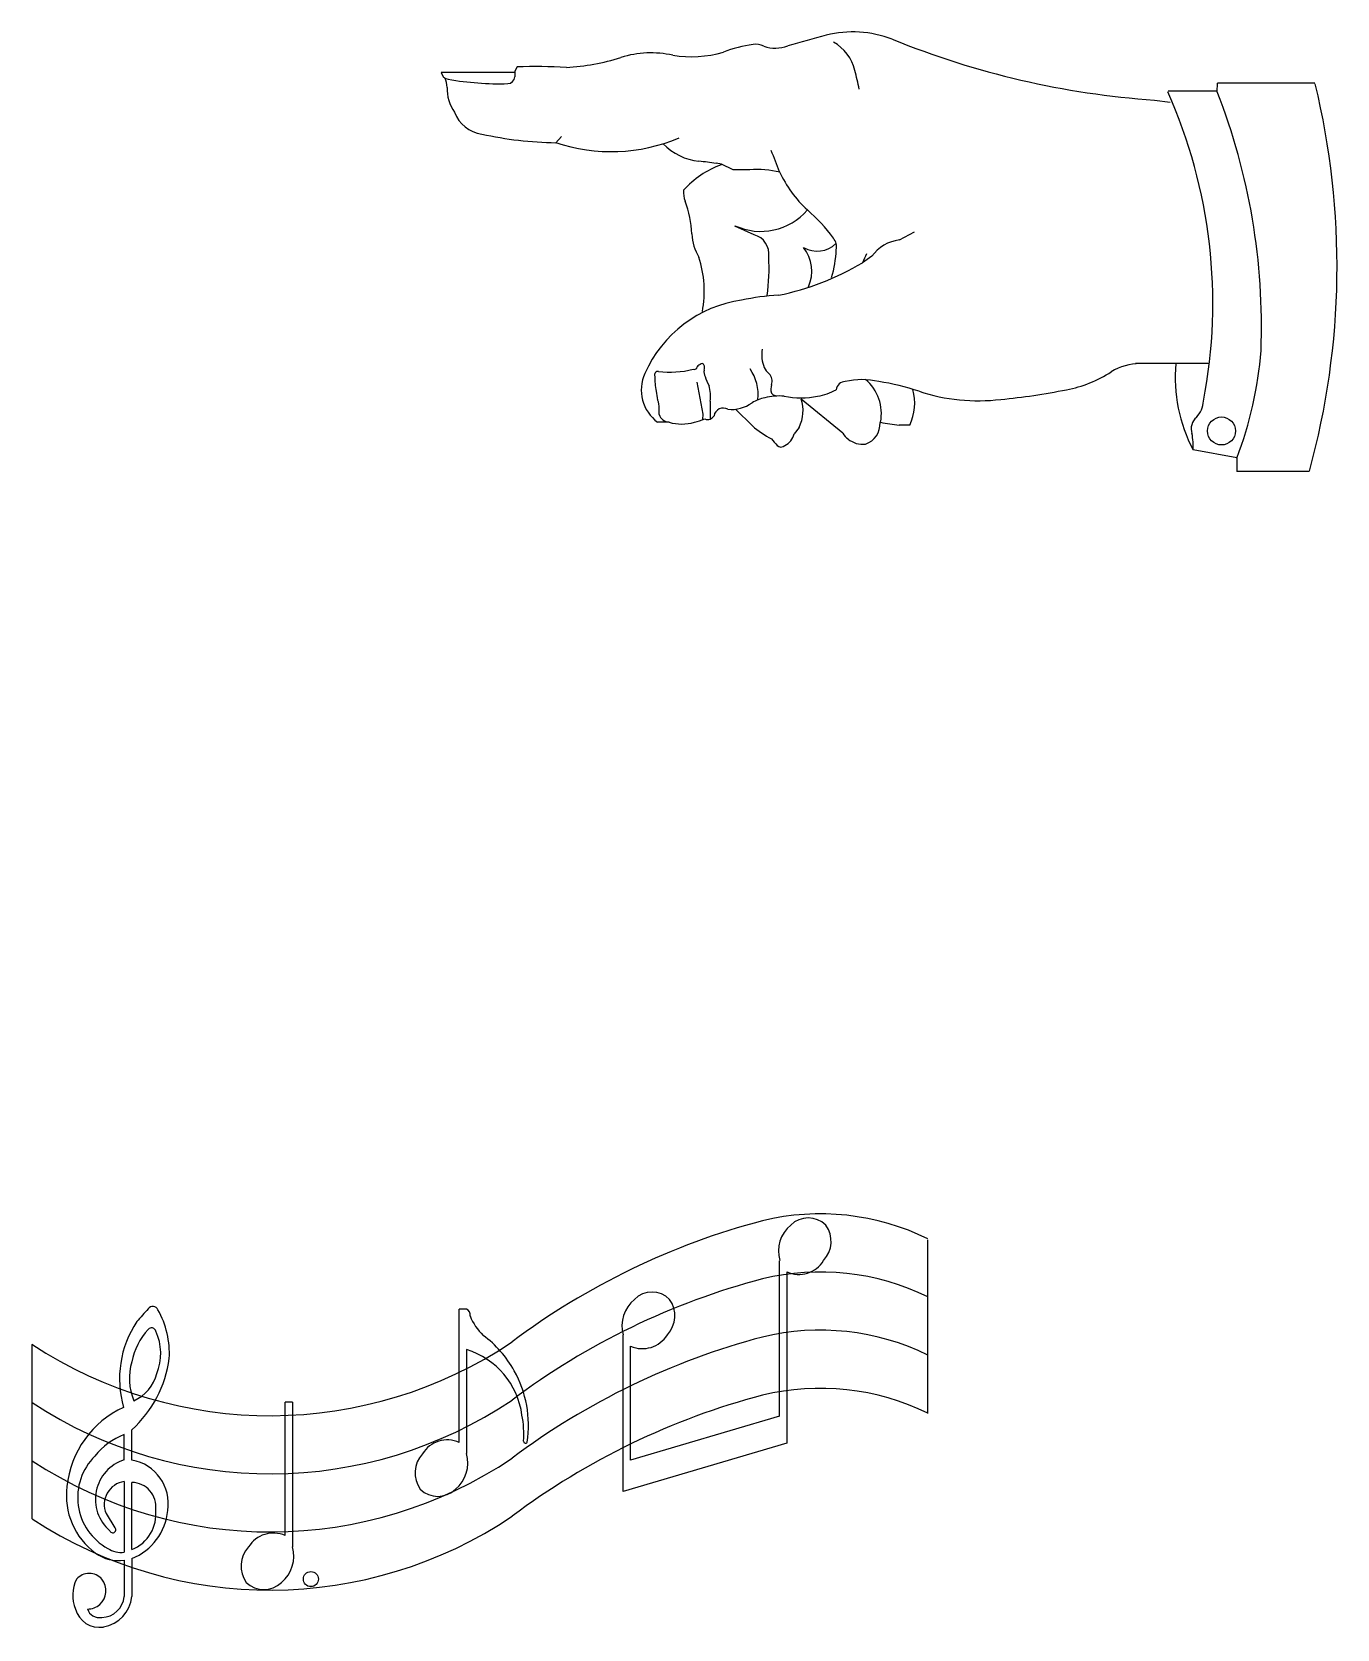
# Model space of a CAD drawing. Extents: x 9.8 to 83.8, y 10.2 to 100.7.
import ezdxf

# ---------------------------------------------------------------- set-up
doc = ezdxf.new("R2010")
doc.units = 0
doc.header["$LTSCALE"] = 20
doc.layers.add('1', color=7, linetype='CONTINUOUS')
doc.layers.add('10', color=7, linetype='CONTINUOUS')

# ---------------------------------------------------------------- blocks, each defined once
blk = doc.blocks.new('SKETCH-G1')
at = {"layer": '10', "color": 7}
for p, q in [((60.6, 22.428), (60.6, 32.263)), ((52.189, 22.269), (52.189, 31.078)), ((52.606, 30.443), (52.606, 20.741)), ((34.46, 28.34), (34.044, 28.34)), ((34.044, 20.782), (34.044, 28.34)), ((9.845, 16.46), (9.845, 26.332)), ((43.334, 17.999), (43.334, 26.873)), ((43.751, 19.774), (43.751, 26.238)), ((34.46, 26.037), (34.46, 20.147)), ((24.601, 23.061), (24.185, 23.061)), ((24.185, 15.503), (24.185, 23.061)), ((24.601, 23.061), (24.601, 14.868)), ((52.189, 22.269), (43.751, 19.774)), ((15.062, 19.803), (15.062, 21.224)), ((15.499, 19.78), (15.499, 21.501)), ((52.606, 20.741), (43.334, 17.999)), ((15.062, 18.566), (15.062, 14.559)), ((15.499, 14.714), (15.499, 18.517)), ((14.032, 16.749), (14.534, 15.954)), ((15.062, 14.113), (15.062, 12.055)), ((15.499, 14.208), (15.499, 12.055))]:
    blk.add_line(p, q, dxfattribs=at)
blk.add_circle((25.636, 13.043), 0.427, dxfattribs=at)
for centre, radius, start, end in [((54.491, 19.837), 13.893, 63.91314, 103.60206), ((53.82, 32.067), 1.43, 45.81158, 134.18859), ((61.735, -6.484), 41.189, 104.78501, 126.84236), ((54.034, 31.617), 1.909, 129.37445, 196.16958), ((53.515, 32.167), 1.597, 317.35742, 35.43757), ((53.28, 31.959), 1.66, 246.03177, 328.19302), ((61.735, -9.778), 41.189, 104.78502, 126.84236), ((54.491, 16.543), 13.894, 63.91358, 103.60193), ((44.965, 27.862), 1.431, 45.81264, 134.18754), ((25.519, 19.559), 12.649, 135.97173, 140.38748), ((16.68, 28.17), 0.313, 23.1461, 144.8061), ((12.58, 25.814), 5.04, 356.84561, 29.46094), ((34.264, 27.993), 0.398, 352.91232, 60.46441), ((45.212, 27.39), 1.948, 129.71752, 195.38125), ((44.661, 27.962), 1.597, 317.35327, 35.44103), ((20.606, 24.39), 5.814, 146.20148, 196.18264), ((19.401, 24.519), 4.005, 138.23183, 168.05022), ((16.604, 27.022), 0.252, 13.43373, 138.97997), ((37.703, 29.196), 3.292, 202.34568, 225.60531), ((54.491, 13.249), 13.894, 63.91358, 103.60193), ((23.331, 46.86), 24.562, 236.65794, 303.92017), ((14.132, 25.817), 2.996, 337.82318, 24.94), ((31.792, 21.915), 6.108, 28.62158, 53.79342), ((61.735, -13.072), 41.189, 104.78501, 126.84236), ((44.425, 27.755), 1.66, 246.04522, 328.18944), ((18.711, 24.416), 3.361, 163.8862, 202.17565), ((10.949, 26.455), 6.726, 312.57208, 352.15674), ((33.127, 21.727), 4.512, 7.72472, 72.81944), ((14.654, 25.275), 2.328, 293.92651, 345.336), ((31.702, 21.759), 6.263, 351.21202, 29.47945), ((54.491, 9.955), 13.894, 63.91358, 103.60193), ((23.331, 43.567), 24.562, 236.69679, 303.92017), ((17.312, 17.743), 5.523, 114.49357, 174.32093), ((61.735, -16.366), 41.189, 104.78502, 126.84236), ((32.016, 21.256), 5.685, 355.88717, 10.91808), ((16.374, 17.679), 3.78, 110.31271, 141.9023), ((33.37, 19.265), 1.66, 66.03185, 148.19311), ((37.793, 20.841), 0.107, 176.08972, 338.26908), ((15.725, 17.666), 3.303, 134.75208, 241.13051), ((33.134, 19.058), 1.597, 137.34771, 215.44732), ((32.582, 19.63), 1.948, 309.71889, 15.38298), ((23.331, 40.273), 24.562, 236.69682, 303.92017), ((15.786, 17.559), 2.358, 107.89797, 229.12819), ((15.058, 17.322), 2.497, 350.84051, 79.81622), ((15.813, 17.767), 4.031, 172.54091, 233.79841), ((15.241, 17.264), 1.315, 97.85202, 203.06885), ((15.479, 17.139), 1.378, 353.1222, 89.1671), ((32.83, 19.157), 1.43, 225.81148, 314.18846), ((23.331, 36.979), 24.562, 236.69682, 303.92017), ((14.689, 16.729), 2.172, 291.8924, 6.47165), ((14.286, 17.223), 3.25, 291.91119, 354.73702), ((14.407, 15.836), 0.174, 200.10191, 42.74178), ((23.511, 13.986), 1.66, 66.04521, 148.18946), ((14.735, 16.298), 2.209, 233.85377, 278.50061), ((14.898, 15.98), 1.431, 237.53843, 276.57769), ((23.275, 13.779), 1.597, 137.3509, 215.44895), ((22.724, 14.351), 1.947, 309.70252, 15.39618), ((14.154, 12.115), 2.015, 152.931, 202.50012), ((13.079, 12.414), 0.949, 40.63867, 139.36132), ((12.953, 12.381), 1.067, 312.78387, 37.55938), ((22.971, 13.879), 1.43, 225.81004, 314.18993), ((13.759, 12.18), 1.309, 271.16733, 354.50534), ((13.546, 12.263), 1.964, 279.79061, 353.91999), ((13.652, 11.72), 1.411, 195.47481, 279.26884), ((12.991, 12.414), 1.067, 269.36837, 310.0892), ((13.644, 11.553), 0.696, 197.17614, 281.76287)]:
    blk.add_arc(centre, radius, start, end, dxfattribs=at)

msp = doc.modelspace()

# ---------------------------------------------------------------- linework, layer by layer
at = {"layer": '10', "color": 7}
for p, q in [((37.19, 98.387), (33.017, 98.387)), ((76.995, 97.283), (77.016, 97.776)), ((82.53, 97.776), (77.016, 97.776)), ((73.443, 96.818), (74.316, 96.712)), ((77.016, 97.318), (74.206, 97.318)), ((39.838, 94.756), (39.513, 94.403)), ((48.909, 93.195), (48.597, 93.238)), ((49.562, 92.875), (48.909, 93.195)), ((50.505, 92.875), (49.562, 92.875)), ((50.754, 89.196), (49.665, 89.683)), ((58.984, 88.896), (59.833, 89.356)), ((57.418, 87.974), (56.896, 87.605)), ((76.476, 81.896), (72.368, 81.896)), ((76.473, 81.891), (72.623, 81.891)), ((47.506, 80.846), (47.843, 79.024)), ((48.268, 79.77), (48.268, 78.776)), ((55.785, 77.952), (53.423, 79.887)), ((45.366, 79.003), (45.366, 79.355)), ((47.843, 79.024), (47.828, 78.734)), ((50.654, 78.364), (49.692, 79.311)), ((45.933, 78.572), (45.28, 78.572)), ((53.307, 78.281), (53.015, 77.911)), ((59.575, 78.405), (58.962, 78.405)), ((78.098, 76.551), (75.628, 77.007)), ((78.098, 76.551), (78.098, 75.788)), ((78.098, 76.551), (78.098, 75.788)), ((82.206, 75.788), (78.098, 75.788))]:
    msp.add_line(p, q, dxfattribs=at)
msp.add_circle((77.233, 78.078), 0.793, dxfattribs=at)
for centre, radius, start, end in [((193.875, -407.481), 526.666, 105.30726, 105.55231), ((56.332, 94.354), 6.327, 69.30245, 103.66857), ((47.167, 106.081), 6.803, 261.31394, 285.71424), ((51.613, 93.019), 7.014, 97.5279, 111.78874), ((50.823, 98.954), 1.027, 62.75471, 97.2176), ((51.932, 101.725), 1.965, 251.01929, 291.9222), ((53.987, 97.876), 2.557, 14.20245, 60.44709), ((76.813, 145.078), 48.378, 247.84426, 266.00579), ((37.972, 98.263), 0.789, 146.06241, 188.9937), ((38.34, 68.997), 29.724, 86.58237, 91.97281), ((39.341, 111.675), 13.03, 273.39556, 287.2621), ((44.898, 93.959), 5.538, 77.04112, 107.7768), ((33.469, 98.445), 0.448, 187.48443, 264.20114), ((31.892, 97.476), 1.459, 2.54181, 24.00756), ((36.328, 114.532), 16.786, 260.03593, 271.58627), ((36.777, 98.168), 0.416, 272.17375, 356.14079), ((-9.487, 82.746), 67.809, 12.52094, 13.43701), ((40.044, 87.405), 43.738, 344.62274, 13.67294), ((35.781, 97.503), 2.432, 179.1284, 214.36573), ((47.453, 85.322), 29.29, 349.0752, 24.10326), ((42.815, 83.962), 36.685, 357.91552, 21.29201), ((35.582, 96.811), 1.933, 200.63612, 262.22858), ((39.836, 115.202), 20.801, 257.4627, 269.11158), ((42.657, 103.849), 9.946, 251.51407, 292.73125), ((47.983, 96.661), 3.326, 224.17129, 263.75885), ((43.496, 54.931), 38.645, 82.4147, 83.87194), ((-158.963, 11.587), 226.22, 21.02913, 21.35678), ((50.732, 88.128), 5.357, 110.19069, 137.99015), ((50.924, 87.63), 5.262, 75.80151, 94.55992), ((58.356, 95.593), 6.783, 204.64085, 227.42563), ((48.236, 91.603), 1.488, 175.77079, 200.34506), ((41.97, 89.129), 5.249, 1.16658, 21.89401), ((51.127, 92.863), 3.479, 245.15076, 319.36864), ((47.655, 83.474), 9.386, 36.0902, 49.37325), ((50.134, 89.401), 2.921, 183.25142, 210.50695), ((50.435, 88.085), 1.155, 352.74222, 74.01376), ((54.315, 89.83), 1.565, 241.03003, 313.38378), ((54.642, 88.505), 0.778, 347.89429, 39.77132), ((59.241, 86.667), 2.243, 96.57991, 144.3749), ((41.83, 85.999), 6.097, 349.09018, 18.34994), ((40.913, 87.325), 10.686, 351.51954, 3.29558), ((51.889, 87.133), 2.133, 335.49638, 38.54179), ((48.678, 88.656), 6.732, 343.66826, 357.33044), ((83.679, 75.622), 29.342, 154.81047, 155.89587), ((48.912, 101.16), 15.731, 281.81172, 300.4983), ((51.027, 78.491), 7.063, 97.99716, 156.23015), ((52.679, 73.614), 12.16, 92.57449, 102.51242), ((53.314, 82.425), 2.134, 172.33189, 200.59154), ((57.455, 84.392), 22.09, 339.19121, 355.41897), ((45.304, 81.259), 0.191, 80.17896, 205.1706), ((45.977, 86.904), 5.495, 263.303, 283.93457), ((47.357, 81.724), 0.163, 249.63317, 357.153), ((47.945, 81.363), 0.552, 110.16375, 140.29228), ((47.806, 81.798), 0.0976, 12.34821, 121.73076), ((47.64, 81.661), 0.306, 334.58695, 31.1927), ((48.537, 81.436), 0.628, 171.47075, 206.42215), ((48.429, 80.136), 2.552, 353.61515, 34.76581), ((52.142, 82.064), 0.913, 205.25851, 234.32311), ((67.189, 87.273), 6.971, 280.38984, 303.05252), ((72.655, 78.658), 3.233, 90.57412, 120.97529), ((83.386, 81.101), 8.776, 174.83935, 207.82106), ((46.636, 80.4), 2.276, 155.67528, 233.43032), ((48.045, 81.001), 2.919, 176.54352, 193.32741), ((52.495, 82.771), 4.8, 199.65584, 206.37253), ((46.341, 80.045), 1.947, 351.86807, 17.76911), ((51.091, 80.888), 0.677, 344.01414, 39.96807), ((52.483, 80.44), 0.786, 160.58993, 195.89014), ((55.936, 80.33), 0.547, 91.91517, 170.9576), ((56.863, 76.765), 4.219, 77.04091, 102.95909), ((55.431, 79.068), 2.531, 348.65072, 49.72613), ((55.859, 67.828), 13.193, 71.27946, 81.49834), ((49.091, 80.648), 3.9, 184.69453, 192.07839), ((44.542, 79.45), 0.829, 353.48562, 27.45013), ((49.489, 81.192), 1.896, 263.082, 307.03432), ((51.822, 77.657), 2.346, 101.62959, 120.5038), ((52.165, 76.859), 3.201, 84.73698, 104.76173), ((52.04, 80.469), 0.397, 217.96065, 258.61088), ((53.405, 84.852), 4.897, 258.85983, 281.14018), ((51.292, 79.235), 2.229, 334.67872, 17.01469), ((53.764, 83.373), 3.377, 280.01412, 298.88446), ((56.913, 79.652), 2.939, 334.89275, 15.19877), ((63.454, 90.59), 10.802, 251.87383, 276.765), ((61.315, 115.593), 35.893, 275.45404, 281.45975), ((74.632, 79.898), 1.585, 318.56721, 355.40141), ((45.984, 79.228), 0.658, 199.96973, 265.58002), ((46.227, 83.238), 4.803, 283.75114, 291.09955), ((48.119, 79.126), 0.404, 246.16955, 332.73138), ((49, 78.848), 0.53, 60.51041, 169.91195), ((76.341, 78.204), 0.829, 128.8884, 199.48664), ((46.651, 80.952), 2.485, 253.21317, 286.7868), ((55.266, 83.921), 7.222, 230.30696, 240.70401), ((52.13, 78.077), 0.9, 293.57953, 349.34893), ((56.571, 78.354), 0.883, 207.09366, 235.92288), ((56.652, 78.497), 1.235, 289.66455, 2.79712), ((60.824, 93.691), 15.399, 259.10443, 263.05777), ((72.337, 77.236), 3.295, 355.9905, 12.10903), ((61.04, 85.352), 12.098, 219.70862, 222.0297), ((52.272, 77.5), 0.331, 228.58179, 311.41821), ((56.907, 78.631), 1.307, 230.52375, 277.04728)]:
    msp.add_arc(centre, radius, start, end, dxfattribs=at)

# ---------------------------------------------------------------- block references
at = {"layer": '1'}
msp.add_blockref('SKETCH-G1', (0, 0), dxfattribs=at)

doc.saveas('drawing.dxf')
